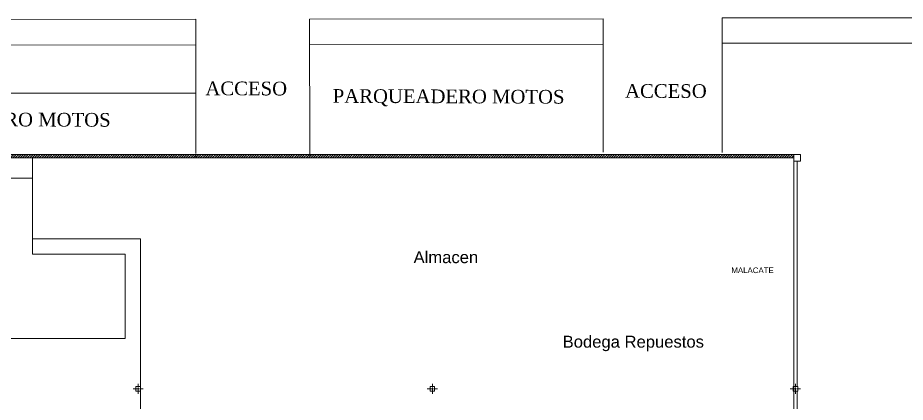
# Model space of a CAD drawing. Header units: millimetres. Extents: x 1010 to 1494, y -119 to 564.
# Drawn here: x 1331.5 to 1383.8, y 497.6 to 520.3 of the extents above; entities that cross this region are included whole.
import ezdxf

# ---------------------------------------------------------------- set-up
doc = ezdxf.new("R2010")
doc.units = ezdxf.units.MM
doc.layers.get('0').update_dxf_attribs({"lineweight": 9})
for name, color, linetype, lineweight in [('10', 7, 'Continuous', 9), ('20', 6, 'Continuous', 9), ('30', 4, 'Continuous', 9), ('80', 1, 'Continuous', 9), ('Columna', 6, 'Continuous', 9), ('MALLA ESLABONADA', 6, 'FENCELINE1', 9), ('Muro', 5, 'Continuous', 9), ('TEXTOS', 7, 'Continuous', 9), ('Zona de trabajo', 40, 'Continuous', 9)]:
    doc.layers.add(name, color=color, linetype=linetype, lineweight=lineweight)
doc.styles.add('Arial', font='arial.ttf')
doc.styles.get("Standard").update_dxf_attribs({"font": 'arial.ttf'})
doc.styles.add('SWISS', font='swiss.ttf')
doc.linetypes.add('FENCELINE1', pattern='A,0.25,-0.1,[133,ltypeshp.shx,S=0.1,R=0,X=-0.1,Y=0],-0.1,1', length=1.45)

msp = doc.modelspace()

# ---------------------------------------------------------------- hatches: boundary and pattern name
at = {"layer": '20', "transparency": 33554536}
h = msp.add_hatch(dxfattribs=at)
h.set_pattern_fill('_USER', scale=0.1, angle=45, pattern_type=0)
h.set_pattern_definition([(45, (1126.10366, 419.59176), (-0.070710678, 0.070710678), [])])
h.paths.add_polyline_path([(1377.21167, 512.22718), (1321.20167, 512.22718), (1321.20167, 512.02718), (1377.21167, 512.02718)])

# ---------------------------------------------------------------- linework, layer by layer
for p, q in [((1321.20167, 512.02718), (1342.0273, 512.02718)), ((1332.40667, 507.25718), (1332.40667, 512.02718)), ((1342.0273, 512.06134), (1342.0273, 512.26134)), ((1342.0273, 512.06134), (1342.0273, 512.06152)), ((1338.75667, 507.25718), (1332.40667, 507.25718))]:
    msp.add_line(p, q)
at = {"layer": '10'}
for p, q in [((1338.54167, 498.42218), (1338.32167, 498.42218)), ((1338.67167, 498.42218), (1338.57167, 498.42218)), ((1338.62167, 498.50218), (1338.62167, 498.7261)), ((1338.62167, 498.37218), (1338.62167, 498.47218)), ((1338.92167, 498.42218), (1338.70167, 498.42218)), ((1355.86167, 498.42218), (1355.64167, 498.42218)), ((1355.99167, 498.42218), (1355.89167, 498.42218)), ((1355.94167, 498.50218), (1355.94167, 498.7261)), ((1355.94167, 498.37218), (1355.94167, 498.47218)), ((1356.24167, 498.42218), (1356.02167, 498.42218)), ((1377.23167, 498.42218), (1377.01167, 498.42218)), ((1377.36167, 498.42218), (1377.26167, 498.42218)), ((1377.31167, 498.50218), (1377.31167, 498.7261)), ((1377.31167, 498.37218), (1377.31167, 498.47218)), ((1377.61167, 498.42218), (1377.39167, 498.42218)), ((1338.62167, 498.1261), (1338.62167, 498.34218)), ((1355.94167, 498.1261), (1355.94167, 498.34218)), ((1377.31167, 498.1261), (1377.31167, 498.34218))]:
    msp.add_line(p, q, dxfattribs=at)
at = {"layer": '20'}
for p, q in [((1342.02299, 520.1789), (1342.02462, 512.29746)), ((1348.71986, 520.18338), (1365.99109, 520.19495)), ((1348.72513, 512.31278), (1348.71986, 520.18338)), ((1365.99802, 512.3523), (1365.99109, 520.19495)), ((1372.99104, 520.26778), (1433.6233, 520.23993)), ((1372.99804, 512.3347), (1372.99104, 520.26778)), ((1372.99236, 518.76778), (1433.6233, 518.73993)), ((1342.02389, 515.83009), (1297.46979, 515.83009))]:
    msp.add_line(p, q, dxfattribs=at)
for points in [[(1301.78398, 520.15194), (1342.02299, 520.1789)], [(1348.72086, 518.68338), (1365.99242, 518.69495)]]:
    msp.add_lwpolyline(points, dxfattribs=at)
msp.add_lwpolyline([(1298.3679, 457.51399, -0.00792229), (1297.40948, 497.54546, -0.0070551), (1297.50216, 517.68938), (1301.94512, 518.65205), (1342.02387, 518.6789)], format="xyb", dxfattribs=at)
at = {"layer": '80'}
for points in [[(1338.75667, 498.28718), (1338.75667, 498.55718), (1338.48667, 498.55718), (1338.48667, 498.28718), (1338.75667, 498.28718)], [(1356.07667, 498.28718), (1356.07667, 498.55718), (1355.80667, 498.55718), (1355.80667, 498.28718), (1356.07667, 498.28718)], [(1377.44667, 498.28718), (1377.44667, 498.55718), (1377.17667, 498.55718), (1377.17667, 498.28718), (1377.44667, 498.28718)]]:
    msp.add_lwpolyline(points, dxfattribs=at)
at = {"layer": 'Columna'}
msp.add_lwpolyline([(1377.21232, 511.82718), (1377.21167, 512.22718), (1377.61167, 512.22723), (1377.61232, 511.82782), (1377.21232, 511.82718)], dxfattribs=at)
at = {"layer": 'MALLA ESLABONADA', "color": 1}
for p, q in [((1338.75667, 500.60718), (1338.75667, 493.74268)), ((1377.21167, 500.60718), (1377.21167, 489.94718))]:
    msp.add_line(p, q, dxfattribs=at)
at = {"layer": 'MALLA ESLABONADA'}
for points in [[(1332.40667, 512.02718), (1332.40667, 507.25718), (1338.75667, 507.25718), (1338.75667, 500.60718)], [(1377.21167, 500.60718), (1377.21199, 512.02703), (1332.40667, 512.02718)]]:
    msp.add_lwpolyline(points, dxfattribs=at)
at = {"layer": 'Muro'}
msp.add_line((1348.72513, 512.31278), (1348.72523, 512.16278), dxfattribs=at)
msp.add_lwpolyline([(1377.21167, 512.22718), (1321.20167, 512.22718), (1321.20167, 512.02718), (1377.21167, 512.02718)], close=True, dxfattribs=at)
for points in [[(1377.21188, 512.09649), (1377.21167, 512.09649), (1377.21167, 498.55718)], [(1377.21167, 498.55718), (1377.41167, 498.55718), (1377.41167, 511.8275)], [(1322.23667, 510.81718), (1322.23667, 501.39718), (1337.85667, 501.39718), (1337.85667, 506.35718), (1332.40667, 506.35718), (1332.40667, 510.81718), (1322.23667, 510.81718)], [(1377.21167, 485.08718), (1377.41167, 485.08718), (1377.41167, 498.28718), (1377.21167, 498.28718), (1377.21167, 485.08718)]]:
    msp.add_lwpolyline(points, dxfattribs=at)
at = {"layer": 'Zona de trabajo'}
msp.add_line((1342.02445, 512.14745), (1342.02445, 512.14746), dxfattribs=at)

# ---------------------------------------------------------------- texts
at = {"layer": '20', "style": 'SWISS'}
msp.add_text('MALACATE', height=0.331617, dxfattribs=at).set_placement((1373.53939, 505.23768, -99.84123))
at = {"layer": '30', "char_height": 0.7, "attachment_point": 1, "style": 'Arial'}
for s, insert in [('Almacen', (1354.83596, 506.52386)), ('Bodega Repuestos', (1363.61043, 501.55016))]:
    msp.add_mtext_dynamic_manual_height_columns(s, width=9.3811312, gutter_width=1, heights=[0], dxfattribs=dict(at, insert=insert))
at = {"layer": 'TEXTOS', "color": 7, "lineweight": 40, "char_height": 0.8067659, "width": 18.5768463, "attachment_point": 1}
for s, insert, rotation in [('{\\fTimes New Roman|b0|i0|c0|p18;ACCESO}', (1342.5848, 516.51619), 359.838633), ('{\\fTimes New Roman|b0|i0|c0|p18;ACCESO}', (1367.28547, 516.3675), 359.838633), ('{\\fTimes New Roman|b0|i0|c0|p18;PARQUEADERO MOTOS}', (1350.07958, 516.07047), 359.774011), ('{\\fTimes New Roman|b0|i0|c0|p18;PARQUEADERO MOTOS}', (1323.36626, 514.71383), 359.774011)]:
    msp.add_mtext(s, dxfattribs=dict(at, insert=insert, rotation=rotation))

doc.saveas('drawing.dxf')
